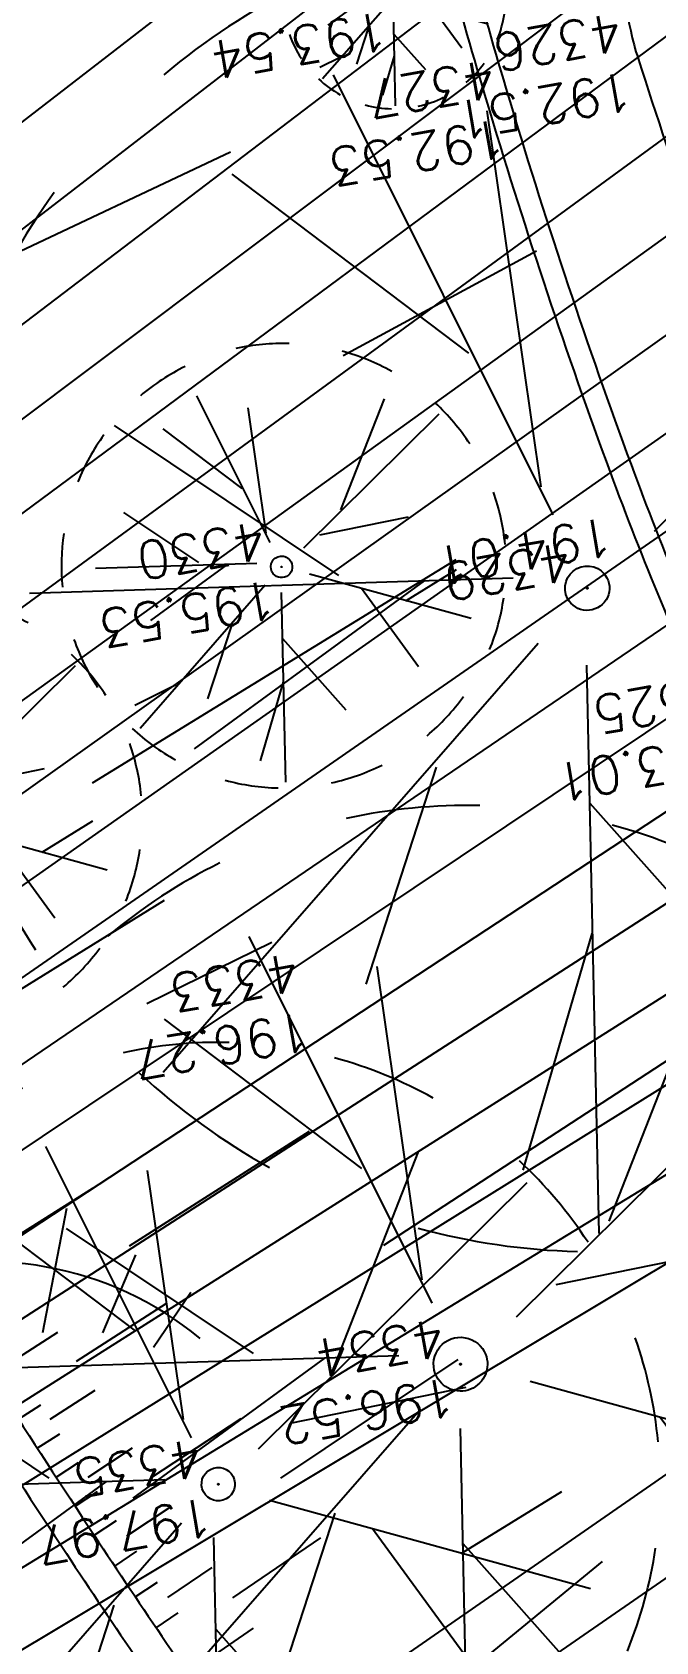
# Model space of a CAD drawing. Extents: x -2313930 to 3286427, y -3858277 to 2572692.
# Drawn here: x 485261 to 490872, y -307768 to -293283 of the extents above; entities that cross this region are included whole.
import ezdxf
from ezdxf.enums import TextEntityAlignment as Align
from ezdxf.lldxf.tags import DXFTag

# ---------------------------------------------------------------- set-up
doc = ezdxf.new("R2010")
doc.units = 0
for name, color, linetype, lineweight in [('_GAZELEC-RESERVATION 2', 132, 'Continuous', 18), ('Fond topo - P', 252, 'Continuous', 50), ('Fond topo - VOI', 252, 'Continuous', 25)]:
    doc.layers.add(name, color=color, linetype=linetype, lineweight=lineweight)
for name, color, linetype, plot in [('Fond topo - N', 252, 'Continuous', False), ('Fond topo - NCACHE', 252, 'Continuous', False), ('Fond topo - ZCACHE', 252, 'Continuous', False)]:
    doc.layers.add(name, color=color, linetype=linetype, plot=plot)
for name, color, linetype in [('Fond topo - TAL', 252, 'Continuous'), ('Fond topo - TAL_HAC', 252, 'Continuous'), ('Fond topo - VEG', 252, 'Continuous'), ('Fond topo - Z_500', 252, 'Continuous'), ('prlm-VRD', 2, 'Continuous'), ('SA - EBC', 252, 'Continuous'), ('SA - EP-réso', 252, 'EP'), ('SA - EU-réso', 252, 'EU')]:
    doc.layers.add(name, color=color, linetype=linetype)
doc.styles.add('Lignes', font='arial.ttf', dxfattribs={"height": 0.35})
doc.styles.add('SIMPLEX', font='simplex_.ttf', dxfattribs={"height": 1.25})
tags = doc.linetypes.add('EP', pattern='A,5,-0.25,["EP",Lignes,S=1,R=0,X=0,Y=-0.18],-1.25', length=6.5).pattern_tags.tags
tags[15:16] = [DXFTag(74, 4), DXFTag(75, 0), DXFTag(340, '0'), DXFTag(46, 0.0), DXFTag(50, 0.0), DXFTag(44, 0.0), DXFTag(45, 0.0)]
tags[4:5] = [DXFTag(74, 4), DXFTag(75, 0), DXFTag(340, '0'), DXFTag(46, 0.0), DXFTag(50, 0.0), DXFTag(44, 0.0), DXFTag(45, 0.0)]
tags = doc.linetypes.add('EU', pattern='A,5,-0.25,["EU",Lignes,S=1,R=0,X=0,Y=-0.18],-1.25', length=6.5).pattern_tags.tags
tags[15:16] = [DXFTag(74, 4), DXFTag(75, 0), DXFTag(340, '0'), DXFTag(46, 0.0), DXFTag(50, 0.0), DXFTag(44, 0.0), DXFTag(45, 0.0)]
tags[4:5] = [DXFTag(74, 4), DXFTag(75, 0), DXFTag(340, '0'), DXFTag(46, 0.0), DXFTag(50, 0.0), DXFTag(44, 0.0), DXFTag(45, 0.0)]
tags = doc.linetypes.add('L16', pattern=[0.37500001490116125, 0.300000011920929, -0.07500000298023224]).pattern_tags.tags
tags[6:7] = [DXFTag(74, 4), DXFTag(75, 0), DXFTag(340, '0'), DXFTag(46, 0.0), DXFTag(50, 0.0), DXFTag(44, 0.0), DXFTag(45, 0.0)]
tags[4:5] = [DXFTag(74, 4), DXFTag(75, 0), DXFTag(340, '0'), DXFTag(46, 0.0), DXFTag(50, 0.0), DXFTag(44, 0.0), DXFTag(45, 0.0)]
tags = doc.linetypes.add('L8', pattern=[0.22500000894069674, 0.1500000059604645, -0.07500000298023224]).pattern_tags.tags
tags[6:7] = [DXFTag(74, 4), DXFTag(75, 0), DXFTag(340, '0'), DXFTag(46, 0.0), DXFTag(50, 0.0), DXFTag(44, 0.0), DXFTag(45, 0.0)]
tags[4:5] = [DXFTag(74, 4), DXFTag(75, 0), DXFTag(340, '0'), DXFTag(46, 0.0), DXFTag(50, 0.0), DXFTag(44, 0.0), DXFTag(45, 0.0)]

# ---------------------------------------------------------------- blocks, each defined once
blk = doc.blocks.new('PTOPO')
at = {"layer": 'Fond topo - NCACHE', "style": 'SIMPLEX'}
blk.add_attdef('MAT', text='', height=0.34, dxfattribs=at).set_placement((0.09999999986030161, -0.09999999962747097), align=Align.TOP_LEFT)
at = {"layer": 'Fond topo - ZCACHE', "style": 'SIMPLEX'}
blk.add_attdef('ALT', (0.09999999986030161, 0.09999999962747097), '', height=0.34, dxfattribs=at)
blk = doc.blocks.new('RESINEUX')
at = {"ltscale": 2}
for p, q in [((-0.204164797, -0.36112757), (-0.174165828, -0.431125164)), ((-0.234163766, -0.381126882), (-0.22416411, -0.431125164)), ((-0.264162735, -0.3911265390000001), (-0.264162735, -0.431125164))]:
    blk.add_line(p, q, dxfattribs=at)
blk.add_ellipse((-0.265161906, -0.212133051), major_axis=(-0.141416496, 0.141416496), ratio=0.9999999999999891, start_param=2.259520706035595, end_param=3.289317319450373, dxfattribs=at)
blk = doc.blocks.new('VEG14')
at = {"ltscale": 2, "flags": 128}
for points in [[(0.5, 0, -1), (-0.5, 0, -1)], [(0.016, 0, -1), (-0.016, 0, -1)]]:
    blk.add_lwpolyline(points, format="xyb", close=True, dxfattribs=at)
blk = doc.blocks.new('VEG12')
at = {"ltscale": 2}
for p, q in [((0.01815258799999997, 0.057406781), (0.100441039, 0.47293725)), ((0.05749608, 0.253444298), (0.145517598, 0.414706841)), ((0.037902722, 0.15845596), (-0.06593155700000003, 0.344147082)), ((-0.158788295, 0.086017079), (-0.245985314, 0.284587218)), ((0.04981112299999996, 0.033821695), (0.391570728, 0.285894318)), ((0.143890955, 0.107467204), (0.230033352, 0.253971609)), ((0.2917471699999999, 0.208620217), (0.392372872, 0.233301274)), ((-0.05229389700000003, 0.02983962500000001), (-0.383643778, 0.204631851)), ((-0.25001839, 0.135126714), (-0.3755999820000001, 0.091127132)), ((0.122915307, -0.02992704099999999), (0.317230371, 0.05540147100000001)), ((0.057557527, -0.01766878999999999), (0.411943876, -0.08413611500000001)), ((-0.05265807700000003, -0.029192154), (-0.412380265, -0.256628677)), ((-0.09359106700000003, -0.049762263), (-0.2956446150000001, -0.04653133200000001)), ((0.184132294, -0.04763066399999999), (0.323120213, -0.192805613)), ((0.01825986499999999, -0.057372749), (0.107637982, -0.4128258760000001)), ((0.02259491799999996, -0.07955337300000001), (0.001649748999999978, -0.36183712)), ((-0.151821475, -0.09483882200000002), (-0.2999525240000001, -0.315936062)), ((0.05371548199999998, -0.188497704), (0.197263789, -0.356749422))]:
    blk.add_line(p, q, dxfattribs=at)
for start, end in [(90, 103.8461539085843), (62.30769199853572, 76.15384597947835), (117.6923078993823, 131.5384619204946), (34.61538499867542, 48.46153799321151), (145.3846149358338, 159.2307690506909), (6.923076979206323, 20.76923090842763), (173.0769230068974, 186.9230769931026), (339.2307689837768, 353.0769230207937), (200.7692310571047, 214.6153850641662), (311.5384620067885, 325.3846150013246), (228.4615380795054, 242.3076921006177), (283.8461540205217, 297.6923080014643), (256.1538460914157, 270)]:
    blk.add_arc((0, 0), 0.496982058, start, end, dxfattribs=at)
blk = doc.blocks.new('A$C1F970F0F')
at = {"layer": 'SA - EBC'}
h = blk.add_hatch(dxfattribs=at)
h.set_pattern_fill('_USER', color=256, scale=74.99999999999999, angle=-325.7236014113932, style=0, pattern_type=0)
h.set_pattern_definition([(34.27639858860678, (-277130161.1279894, -473864756.7787022), (-42.238928459823, 61.97477650275113), [])])
edge = h.paths.add_edge_path()
edge.add_line((5801.470568619522, -3162.013069131843), (4083.559282644929, -3271.123614088357))
edge.add_line((4083.559282644929, -3271.123614088356), (4014.481307725509, -3717.332461968055))
edge.add_line((4014.48130772551, -3717.332461968055), (3135.517961824245, -3810.19300101904))
edge.add_line((3135.517961824245, -3810.19300101904), (2274.245008604417, -3693.648081323564))
edge.add_line((2274.245008604417, -3693.648081323564), (1554.636776175834, -3420.099318784944))
edge.add_arc((2508.775769578408, -2315.674454232369), 1459.498372788833, 157.1868533427094, 229.1754823893534, ccw=False)
edge.add_arc((1966.013830892235, -2087.371785851423), 870.6752834691503, 94.3015183869224, 157.1868533106914, ccw=False)
edge.add_line((1900.708697991695, -1219.149067345796), (2859.239020416566, -1223.495634912559))
edge.add_arc((3100.860739749298, 1265.329539486049), 2500.526305395239, 264.4549516394795, 302.9422754293212)
edge.add_arc((4209.331858878893, -445.3369775435177), 462.1229708170858, 302.9422754305585, 376.8336969250394)
edge.add_arc((2214.122706379954, -1049.006753214115), 2546.655714682971, 16.8336969158998, 38.14703645440247)
edge.add_arc((3041.32627014761, -399.2990096244524), 1494.806919462396, 38.14703657403813, 72.97328584086019)
edge.add_line((3479.031970107599, 1029.988031775616), (2182.437305702805, 1414.38613606858))
edge.add_line((2182.437305702805, 1414.38613606858), (1056.590900019184, 1822.819186472099))
edge.add_arc((1766.412018482452, 3779.442320525911), 2081.398594438606, 212.7495497786225, 250.0603089288685, ccw=False)
edge.add_line((15.86575126143373, 2653.472571668582), (-104.0907319930869, 3091.26353710603))
edge.add_line((-104.0907319930869, 3091.26353710603), (-169.6986146466322, 3639.54836895815))
edge.add_line((-169.6986146466322, 3639.548368958149), (-35.58090533515337, 6158.014854826562))
edge.add_arc((-194.3533792400212, 7143.826589584332), 998.5156357593988, 279.1493507374978, 373.962283499627)
edge.add_arc((2392.201579171132, 7786.918955579627), 1666.786287877102, 172.6269749467245, 193.9622835974407, ccw=False)
edge.add_arc((-45.50651600643437, 8102.354993671941), 791.2455775503726, -7.373025019439765, 16.43829965925021)
edge.add_line((713.3969204091394, 8326.263765657093), (486.7428317772967, 9142.81155059313))
edge.add_line((486.7428317772967, 9142.811550593131), (1338.845530021721, 9564.23852196786))
edge.add_line((1338.845530021721, 9564.23852196786), (1632.623584095551, 8945.24637913095))
edge.add_line((1632.623584095551, 8945.246379130947), (1394.029444699765, 8829.874494032001))
edge.add_line((1394.029444699765, 8829.874494032001), (1731.997733793977, 8131.230781666551))
edge.add_arc((1233.216649704336, 7889.945865525577), 554.0766919865823, -19.640967550384175, 25.815335324856676, ccw=False)
edge.add_line((1755.055695752756, 7703.706797235046), (1558.214479468655, 6807.520788570679))
edge.add_line((1558.214479468655, 6807.52078857068), (1570.021725572625, 6609.158708993335))
edge.add_line((1570.021725572625, 6609.158708993335), (1852.913141606868, 5734.125706863067))
edge.add_line((1852.913141606869, 5734.125706863067), (2726.748207475315, 4020.986816292172))
edge.add_line((2726.748207475315, 4020.986816292172), (3802.352916265851, 4004.947770972833))
edge.add_arc((8355.58168857983, 5950.706307988518), 4951.552134169374, 203.138762427905, 230.8301436200186)
edge.add_arc((13583.66465597079, 12367.85935474512), 13228.79229856088, 230.8301435441083, 233.1638398044412)
edge.add_line((5652.622255943647, 1780.153648245416), (4998.697813068342, 1820.441475819727))
edge.add_line((4998.697813068342, 1820.441475819727), (4863.841220233488, 767.0816613875431))
edge.add_line((4863.841220233488, 767.0816613875434), (5595.355488733695, 631.185878681516))
edge.add_line((5595.355488733695, 631.1858786815158), (5852.747939948536, -2020.707044821664))
edge.add_line((5852.747939948536, -2020.707044821665), (5881.394298709887, -2966.563612924887))
edge.add_line((5881.394298709887, -2966.563612924887), (5801.470568619523, -3162.013069131842))
at = {"layer": 'Fond topo - TAL', "ltscale": 2, "flags": 128}
blk.add_lwpolyline([(326.5874361741029, 6934.277888681679), (154.5266645080367, 6696.18938446092), (-23.15330993292173, 6375.071069854245), (-73.29631093279454, 6208.62959467591), (-53.8234796356885, 6061.146759386321), (86.4888479495869, 5471.591119861134, 0.01722442098464425), (129.97991843764, 5248.447707122207, 0.04305158201332675), (156.6962692329145, 5165.89328581306, 0.001177569187106519), (288.7262051695561, 4854.818806213309, 0.002427729877448871), (353.7652923847066, 4704.601868587385, 0.001967021161989692), (549.0907941365347, 4264.129026357991, 0.009053492578674051), (593.1904405228829, 4170.316842733927, 0.02150890567281686), (636.5964601363955, 4090.965983886839, 0.003755858169683042), (915.1790338134194, 3637.676007459706, 0.006031040945216099), (1083.48216712083, 3375.471667268685, 0.00802460262229775), (1215.230051965082, 3182.380892527764, 0.04845863212810597), (1353.845161281849, 3021.647899063959, 0.03430654887041581), (1587.218203759953, 2827.571393603016, 0.02760387584933579), (1841.004476506138, 2664.922660125497, 0.04574181501611826), (2003.903305584298, 2591.524969362378, 0.003041655342484329), (2128.066175749572, 2549.574265137623, 0.0008412878209468677), (2579.291929444297, 2401.013402857036, 0.002454288222013147), (2685.599562577863, 2366.787815405855, 0.01966671475607495), (2978.214498647599, 2337.569878244019)], format="xyb", dxfattribs=at)
at = {"layer": 'Fond topo - TAL', "linetype": 'L8', "ltscale": 2, "flags": 128}
for points in [[(3095.782607199828, 2385.585303046955, 0.2025701717713174), (3062.928562418754, 2428.211306367457, -0.007879161599459306), (2857.803467410294, 2566.268508164295, -0.01612499363821745), (2760.575440600426, 2638.720483728613, -0.005612050926987784), (2357.461271401177, 2967.296817088869, -0.02310981944406066), (2262.98048469697, 3053.793995152751, -0.02656853736084773), (2121.606081146174, 3211.721960668646, -0.03868213141289542), (2038.45437682572, 3333.343527862226, -0.007175392863421301), (1963.013500548578, 3468.842593592141, -0.004924543901637316), (1858.109154729277, 3668.478834636397, -0.003633774980151405), (1725.411288200116, 3931.858539373142, -0.005756497948632509), (1644.66149301996, 4099.913051201009, -0.02086462232268653), (1548.002817935727, 4331.961080216465, -0.01528835115206335), (1439.664852180741, 4656.282704507437, -0.00998661920293276), (1370.416238611539, 4904.713335883505, -0.02421681069612429), (1348.592634374304, 5010.498408480193, -0.004068535753421325), (1329.870118341899, 5137.04332846393, -0.00117186381131355), (1269.618313142295, 5576.012034803227, -0.001529534022618814), (1207.758708859682, 6045.509424564135, -0.006277708336209411), (1194.419927550409, 6160.595131915282, -0.0295487888980973), (1190.357233869101, 6253.392064706427, -0.007897956095757505), (1200.907519814881, 6592.264625065231, -0.009534636861174617), (1219.619672052993, 6875.423149991743, -0.02633710465156826), (1230.412077270945, 6953.292803315764)], [(-63.23358046186843, 5077.943471481794, 0.001164838968751395), (64.42947420685016, 4777.89975960889, 0.002306011098395101), (130.0215848221804, 4626.662835981376, 0.0003060880427634036), (356.9048927005607, 4110.931458132799, 0.003733443309130319), (375.9689084704831, 4068.529526615886, 0.02303033537768723), (475.4629721859155, 3875.558734712552, 0.01069699115838556), (715.4764655276399, 3478.30473080792, 0.003771884424086066), (740.1724830218425, 3439.980420707743, 0.001382538214981839), (808.2302511846644, 3336.719140848139, 0.03661887789284379), (1071.48734658447, 2996.607174378017, 0.03752440099679374), (1374.712635785152, 2706.162417103847, 0.04028550190851635), (1660.058710568117, 2507.436119634723, 0.04917095924580399), (1920.444230747757, 2388.162099736444, 0.006033711204905718), (2066.407865123713, 2339.918894315406, 0.002063562969709008), (2494.220251978703, 2206.165126707459, 0.007761415611758534), (2667.640730808191, 2155.664307453178, 0.004421614268413964), (2971.465127237233, 2075.16492764128), (3290.411917373396, 1958.78108909967)]]:
    blk.add_lwpolyline(points, format="xyb", dxfattribs=at)
at = {"layer": 'Fond topo - TAL_HAC', "ltscale": 2}
for p, q in [((858.8956945948718, 4456.087911807478), (1205.99090509493, 4620.346594312099)), ((1307.56858479205, 4436.927539946103), (1481.465428633827, 4531.148078297679)), ((1081.991909733376, 4052.446235882696), (1409.146264414305, 4253.508485309922)), ((983.6539947742855, 3845.764661331654), (1146.874782630843, 3946.873386865584)), ((1344.105081982983, 3636.284800753971), (1665.577451129947, 3846.312217771793)), ((1115.23803351861, 3635.78540452796), (1277.190481546343, 3738.913502392474)), ((1000.978134179064, 3636.492146328977), (1082.202199552421, 3687.664904705596)), ((1067.547369791884, 3531.951765061815), (1148.273867467469, 3583.905904258817)), ((1010.353263547395, 3532.126790341024), (1050.779061572268, 3558.00641267393)), ((1251.521714326858, 3426.771122604456), (1411.019682396746, 3533.656099119801)), ((1044.015213387814, 3479.822751623337), (1084.315678103005, 3505.897117432369)), ((1015.402250720626, 3479.865572531651), (1035.56819376721, 3492.878440965492)), ((1135.416544910863, 3427.629611598439), (1215.609299961788, 3480.403866933864)), ((1032.32774079808, 3453.705584066792), (1052.462233008418, 3466.767062281183)), ((1077.929125692579, 3427.681732293113), (1118.103318763978, 3453.950234532103)), ((1049.316289459987, 3427.58650210463), (1069.419213850183, 3440.696514812161)), ((1066.367798014646, 3401.508479459727), (1086.439037437921, 3414.666949887233)), ((1112.711559162615, 3374.803465860257), (1152.729770948912, 3401.308988590598)), ((1083.48216712083, 3375.471667268685), (1103.521604951703, 3388.678519018217)), ((1101.922844675499, 3347.629811646637), (1121.901513408185, 3360.928412885308)), ((1208.134483943319, 3319.031388694349), (1287.43412880631, 3373.138378253387)), ((1149.725284367025, 3319.472685399611), (1189.498740394972, 3346.344086478835)), ((1392.292864395182, 3229.971686914036), (1540.754906158023, 3351.721521346166)), ((1120.490993630236, 3319.872806057712), (1140.408473259039, 3333.262876985808)), ((1139.186223556152, 3292.201234113754), (1159.042095319735, 3305.682493368881)), ((1187.244872202869, 3264.483671310782), (1226.770227497213, 3291.718690814024))]:
    blk.add_line(p, q, dxfattribs=at)
at = {"layer": 'Fond topo - VOI', "linetype": 'L16', "ltscale": 2, "flags": 128}
for points in [[(56.86273404000667, 5466.869533712125, 0.01722442130375293), (100.7490957892572, 5241.697965665058, 0.04305158241120926), (129.0531697791089, 5154.237426918125, 0.001177569187763674), (261.1383144067263, 4843.032870582231, 0.002427729493112618), (326.2931529755457, 4692.548588717941, 0.001967020956825959), (521.7143402869494, 4251.859969264527, 0.009053493585175633), (566.2761374997808, 4157.064661844938, 0.02150890483590385), (610.9202550321957, 4075.450427662592, 0.003755857879048691), (889.7388132796558, 3621.776473779397, 0.006031040761159129), (1058.432869866898, 3358.963102764782, 0.008024603406108846), (1190.723453779874, 3165.076943838002, 0.04845863152505209), (1333.12735334017, 2999.950607903149, 0.03430654925623074), (1569.661950786684, 2803.244906391133, 0.02760387630777388), (1826.234968976132, 2638.810179415927, 0.04574181495738096), (1994.127830099467, 2563.162316615725, 0.003041655411540011), (2118.636492087664, 2521.094780365128, 0.0008412879643141841), (2569.95813666258, 2372.502347187572, 0.002454288050361413), (2676.546111865867, 2338.186503763289, 0.001190149676915431), (2896.85720450872, 2269.025802803667, 0.2729859319538775), (3085.813253685456, 2299.397294490318, 0.5229621065076793), (3073.34446760256, 2445.294900231599, -0.00786055030879591), (2869.230622651343, 2582.682530549924, -0.01612499385767952), (2773.036716856073, 2654.363904177509, -0.005612051181520921), (2370.270541471567, 2982.65658904875, -0.02310981858493283), (2277.152658593871, 3067.906028562828, -0.02656853706870258), (2137.194908309708, 3224.251464528256, -0.03868213082134395), (2055.787146643901, 3343.322260046691, -0.007175393436975411), (1980.62549295001, 3478.319814973278, -0.004924544095459816), (1875.904400606205, 3677.607318775999, -0.003633774744343019), (1743.337332500545, 3940.727413854674, -0.005756498423518589), (1662.78697956522, 4108.366851243539, -0.02086462172059421), (1566.769855111369, 4338.874712779702, -0.01528835093536459), (1458.819309716361, 4662.036551636573, -0.009986619233383176), (1389.785193736479, 4909.697668854853, -0.02421681082814337), (1368.352793964908, 5013.586465003814, -0.004068535890819898), (1349.677914238661, 5139.809412170728, -0.001171863945288602), (1289.438857186837, 5578.685241930464, -0.00152953393264567), (1227.595236878256, 6048.061317698067, -0.006277708744472327), (1214.314274635904, 6162.648167620609, -0.02954878833963652), (1210.354884519365, 6253.085519557625, -0.007897955815137008), (1220.885509931378, 6591.326589082498, -0.009534637172886556), (1239.547369758186, 6873.72407204614, -0.03049426633253396), (1252.434107135826, 6961.345490526273, -0.01959706265007154), (1271.710791750347, 7038.058871881049, -0.007385007286054106), (1333.748061266518, 7238.506499872628, -0.00703834365838784), (1410.346328429002, 7462.873897527673, -0.02475780953821647), (1436.145647660488, 7525.181389840833, -0.03116737178628414), (1471.634894757119, 7589.471303993479, 0.01624541013141497), (1543.319578909271, 7710.6426178109, 0.01140558707328078), (1607.813491966961, 7834.851061375523, 0.007490832612850338), (1698.790012244002, 8027.532514171119, 0.04894958720658051), (1711.858641002832, 8065.895651161012, 0.0172000170103988), (1734.285776140107, 8178.786629708202)], [(-44.81196145344734, 5085.730894297443, 0.00116483880797662), (82.81460905941697, 4785.772930576871, 0.002306011182776433), (148.3333160752084, 4634.705255050573, 0.0003060878564784329), (375.2067634092566, 4118.996290929394, 0.003733440487316977), (394.1483052766108, 4076.866764281074, 0.02303033540982148), (492.7984960144307, 3885.532681705017, 0.01069699115751624), (732.3695056148297, 3489.011046729809, 0.003771883424577017), (756.9020752775328, 3450.940381692422, 0.001382537500526071), (824.8989781644356, 3347.771450110053, 0.03661887814454393), (1086.365343210983, 3009.972997326465, 0.03752440110708656), (1387.425784857927, 2721.601842088382, 0.04028550176440735), (1670.131475056015, 2524.714412713221, 0.04917095898867555), (1926.949293442083, 2407.074639412808, 0.006033710847697392), (2072.454631936801, 2358.982907644459, 0.002063563105577488), (2500.109455805709, 2225.278401552437, 0.007761416038727673), (2672.933819870083, 2174.951173494945, 0.004435667204064966), (2977.383064866449, 2094.295395345591), (3300.858672860099, 1976.258988824885), (3451.730217105191, 1841.896337423402)], [(2987.090255887735, 3525.93497605828), (2778.771690985974, 3693.824894364961), (1920.458931361637, 4483.244150666394), (1739.378929368471, 4662.191092956335), (1547.087246993569, 4825.52897472625, 0.006613177661415453), (1566.221531503088, 4729.05661493679, 0.0253330758707247), (1572.817973495041, 4704.227986633317, 0.0108239182364817), (1678.81001846685, 4396.774028150211, 0.0154671533395052), (1764.198655707288, 4185.787397135205, 0.008576348943051731), (1882.645658717033, 3929.312283425553, 0.01028033573557607), (1989.460137957958, 3719.219452988883, 0.01106412546931602), (2075.120058173796, 3567.168406023353, 0.01276571990151378), (2155.559066897506, 3439.066135894078, 0.02852594718343021), (2262.119649222697, 3296.916511789957, 0.02727313298894189), (2389.426971177748, 3161.580198370903, 0.02090956724912697), (2508.122789435383, 3057.557199478523, -0.007088603211397751), (2866.451620112523, 2760.622745821428, -0.01193470594219347), (3066.402775042653, 2581.675054487797, -0.00729741006515078), (3381.893297893625, 2276.680049208291), (3780.922905691493, 1773.423919905976), (3898.039086804947, 1615.372682788266), (4174.519084710243, 1187.402733783909), (4241.50575886574, 689.604471750609)]]:
    blk.add_lwpolyline(points, format="xyb", dxfattribs=at)
at = {"layer": 'SA - EP-réso', "ltscale": 0.75, "elevation": 9.999999999999998e-08, "flags": 128}
blk.add_lwpolyline([(2566.152516580046, 876.3103505561792), (2567.183615954937, 961.9083501940681, 0.3038135515548239), (2422.871377904824, 1127.726289594517), (1293.799864130439, 1498.886731004649, -0.2451589190929156), (-1104.395255167816, 4052.061781908328), (-1490.651059086209, 6224.425435984132, 0.2442911667358615), (-1508.197340965751, 6251.265406478272)], format="xyb", dxfattribs=at)
at = {"layer": 'SA - EU-réso', "ltscale": 0.75, "elevation": 9.999999999999998e-08, "flags": 128}
blk.add_lwpolyline([(2617.534404683669, 958.3520565071242, 0.02430399992714655), (2617.147610928713, 968.2506084235482, 0.3084876794272485), (2431.642292807388, 1163.244017275639), (1304.186131232575, 1535.139853239783, -0.2470799863846096), (-1058.641706458652, 4066.126741684488), (-1387.237039322209, 5924.109169990921, -0.1208395636719429), (-1366.982120749651, 6059.298974206537), (-1307.40268621278, 6189.662523912101, 0.1663501201703965), (-1302.251692345747, 6260.024822760921)], format="xyb", dxfattribs=at)
at = {"layer": 'Fond topo - P', "ltscale": 2}
ref = blk.add_blockref('PTOPO', (1352.572542490531, 4758.497401862662), dxfattribs=dict(at, xscale=99.99999999999994, yscale=99.99999999999994, zscale=99.99999999999994, rotation=190.0656205306617))
ref.add_attrib('MAT', '4328', dxfattribs={"layer": 'Fond topo - N', "color": 0, "ltscale": 2, "height": 33.99999999999999, "rotation": 190.0656204987762, "style": 'SIMPLEX'}).set_placement((1340.978700658631, 4766.59572461302), align=Align.TOP_LEFT)
ref.add_attrib('ALT', '193.54', (1344.474219767381, 4746.903560049305), dxfattribs={"layer": 'Fond topo - Z_500', "color": 0, "ltscale": 2, "height": 33.99999999999999, "rotation": 190.0656204987762, "style": 'SIMPLEX'})
ref = blk.add_blockref('PTOPO', (1572.817973495041, 4704.227986633317), dxfattribs=dict(at, xscale=99.99999999999994, yscale=99.99999999999994, zscale=99.99999999999994, rotation=190.0656205306617))
ref.add_attrib('MAT', '4326', dxfattribs={"layer": 'Fond topo - N', "color": 0, "ltscale": 2, "height": 33.99999999999999, "rotation": 190.0656204987762, "style": 'SIMPLEX'}).set_placement((1561.224131686018, 4712.326309379343), align=Align.TOP_LEFT)
ref.add_attrib('ALT', '192.51', (1564.719650771891, 4692.634144819961), dxfattribs={"layer": 'Fond topo - Z_500', "color": 0, "ltscale": 2, "height": 33.99999999999999, "rotation": 190.0656204987762, "style": 'SIMPLEX'})
ref = blk.add_blockref('PTOPO', (1458.819309716361, 4662.036551636573), dxfattribs=dict(at, xscale=99.99999999999994, yscale=99.99999999999994, zscale=99.99999999999994, rotation=190.0656205306617))
ref.add_attrib('MAT', '4327', dxfattribs={"layer": 'Fond topo - N', "color": 0, "ltscale": 2, "height": 33.99999999999999, "rotation": 190.0656204987762, "style": 'SIMPLEX'}).set_placement((1447.225467832473, 4670.134874112415), align=Align.TOP_LEFT)
ref.add_attrib('ALT', '192.53', (1450.720986953005, 4650.442709736045), dxfattribs={"layer": 'Fond topo - Z_500', "color": 0, "ltscale": 2, "height": 33.99999999999999, "rotation": 190.0656204987762, "style": 'SIMPLEX'})
ref = blk.add_blockref('PTOPO', (1527.087760623408, 4227.619489745995), dxfattribs=dict(at, xscale=99.99999999999994, yscale=99.99999999999994, zscale=99.99999999999994, rotation=190.0656205306617))
ref.add_attrib('MAT', '4329', dxfattribs={"layer": 'Fond topo - N', "color": 0, "ltscale": 2, "height": 33.99999999999999, "rotation": 190.0656204987762, "style": 'SIMPLEX'}).set_placement((1515.493918791508, 4235.717812496354), align=Align.TOP_LEFT)
ref.add_attrib('ALT', '194.01', (1546.881232361892, 4291.803446793398), dxfattribs={"layer": 'Fond topo - Z_500', "color": 0, "ltscale": 2, "height": 33.99999999999999, "rotation": 190.0656204987762, "style": 'SIMPLEX'})
ref = blk.add_blockref('PTOPO', (1252.024441619828, 4246.772478856667), dxfattribs=dict(at, xscale=99.99999999999994, yscale=99.99999999999994, zscale=99.99999999999994, rotation=190.0656205306617))
ref.add_attrib('MAT', '4330', dxfattribs={"layer": 'Fond topo - N', "color": 0, "ltscale": 2, "height": 33.99999999999999, "rotation": 190.0656204987762, "style": 'SIMPLEX'}).set_placement((1240.430599787928, 4254.870801607027), align=Align.TOP_LEFT)
ref.add_attrib('ALT', '195.53', (1243.926118896678, 4235.178637043312), dxfattribs={"layer": 'Fond topo - Z_500', "color": 0, "ltscale": 2, "height": 33.99999999999999, "rotation": 190.0656204987762, "style": 'SIMPLEX'})
ref = blk.add_blockref('PTOPO', (1662.78697956522, 4108.366851243539), dxfattribs=dict(at, xscale=99.99999999999994, yscale=99.99999999999994, zscale=99.99999999999994, rotation=190.0656205306617))
ref.add_attrib('MAT', '4325', dxfattribs={"layer": 'Fond topo - N', "color": 0, "ltscale": 2, "height": 33.99999999999999, "rotation": 190.0656204987762, "style": 'SIMPLEX'}).set_placement((1651.193137733321, 4116.465173993898), align=Align.TOP_LEFT)
ref.add_attrib('ALT', '193.01', (1654.688656819194, 4096.773009434515), dxfattribs={"layer": 'Fond topo - Z_500', "color": 0, "ltscale": 2, "height": 33.99999999999999, "rotation": 190.0656204987762, "style": 'SIMPLEX'})
ref = blk.add_blockref('PTOPO', (1282.185264752409, 3858.096873269888), dxfattribs=dict(at, xscale=99.99999999999994, yscale=99.99999999999994, zscale=99.99999999999994, rotation=190.0656205306617))
ref.add_attrib('MAT', '4333', dxfattribs={"layer": 'Fond topo - N', "color": 0, "ltscale": 2, "height": 33.99999999999999, "rotation": 190.0656204987762, "style": 'SIMPLEX'}).set_placement((1270.591422943386, 3866.195196015915), align=Align.TOP_LEFT)
ref.add_attrib('ALT', '196.27', (1274.086942029259, 3846.503031456533), dxfattribs={"layer": 'Fond topo - Z_500', "color": 0, "ltscale": 2, "height": 33.99999999999999, "rotation": 190.0656204987762, "style": 'SIMPLEX'})
ref = blk.add_blockref('PTOPO', (1413.069963488216, 3529.293229125512), dxfattribs=dict(at, xscale=99.99999999999994, yscale=99.99999999999994, zscale=99.99999999999994, rotation=190.0656205306617))
ref.add_attrib('MAT', '4334', dxfattribs={"layer": 'Fond topo - N', "color": 0, "ltscale": 2, "height": 33.99999999999999, "rotation": 190.0656204987762, "style": 'SIMPLEX'}).set_placement((1401.476121656316, 3537.391551875871), align=Align.TOP_LEFT)
ref.add_attrib('ALT', '196.52', (1404.971640742189, 3517.699387316488), dxfattribs={"layer": 'Fond topo - Z_500', "color": 0, "ltscale": 2, "height": 33.99999999999999, "rotation": 190.0656204987762, "style": 'SIMPLEX'})
ref = blk.add_blockref('PTOPO', (1195.118614778039, 3421.313703695027), dxfattribs=dict(at, xscale=99.99999999999994, yscale=99.99999999999994, zscale=99.99999999999994, rotation=190.0656205306617))
ref.add_attrib('MAT', '4335', dxfattribs={"layer": 'Fond topo - N', "color": 0, "ltscale": 2, "height": 33.99999999999999, "rotation": 190.0656204987762, "style": 'SIMPLEX'}).set_placement((1183.524772946139, 3429.412026445385), align=Align.TOP_LEFT)
ref.add_attrib('ALT', '197.97', (1187.020292089547, 3409.719862064682), dxfattribs={"layer": 'Fond topo - Z_500', "color": 0, "ltscale": 2, "height": 33.99999999999999, "rotation": 190.0656204987762, "style": 'SIMPLEX'})
at = {"layer": 'Fond topo - VEG', "ltscale": 2, "zscale": 99.99999999999997}
for name, p, xscale, yscale, rotation in [('VEG12', (695.5125002724214, 4924.723079703533), 603.8399999999999, 603.8399999999999, 192.432705982593), ('VEG12', (1533.024427127976, 4230.755067127855), 1207.68, 1207.68, 192.432705982593), ('VEG12', (1353.561986907959, 4759.019998092971), 201.2799999999999, 201.2799999999999, 192.432705982593), ('VEG12', (1254.003330454684, 4247.817671317288), 402.5599999999998, 402.5599999999998, 192.432705982593), ('VEG12', (926.6924473195471, 4021.475464894391), 402.5599999999998, 402.5599999999998, 192.432705982593), ('VEG14', (1252.024441619828, 4246.772478856667), 19.38, 19.38, 207.8417380991697), ('VEG14', (1527.087760623408, 4227.619489745995), 40, 40, 207.8417380991697), ('RESINEUX', (481.2973427888265, 3282.347322088516), 1495.917170092388, 1495.917170092388, 145.849199487197), ('VEG12', (1418.017185540697, 3531.90621009405), 1006.399999999999, 1006.399999999999, 192.432705982593), ('VEG12', (1195.118614778039, 3421.313703695027), 799.9999999999998, 799.9999999999998, 192.432705982593), ('VEG14', (1413.069963488216, 3529.293229125512), 48.44799999999999, 48.44799999999999, 207.8417380991697), ('VEG12', (1857.927994675831, 3019.923781013967), 799.9999999999998, 799.9999999999998, 192.432705982593), ('VEG14', (1195.118614778039, 3421.313703695027), 30, 30, 207.8417380991697)]:
    blk.add_blockref(name, p, dxfattribs=dict(at, xscale=xscale, yscale=yscale, rotation=rotation))

msp = doc.modelspace()

# ---------------------------------------------------------------- linework, layer by layer
at = {"layer": '_GAZELEC-RESERVATION 2'}
msp.add_circle((486248.4803309143, -227485.9628347494), 2800178.148749841, dxfattribs=at)

# ---------------------------------------------------------------- block references
at = {"layer": 'prlm-VRD', "xscale": 10, "yscale": 10, "zscale": 10}
msp.add_blockref('A$C1F970F0F', (474984.297679401, -340562.691042779), dxfattribs=at)

doc.saveas('drawing.dxf')
